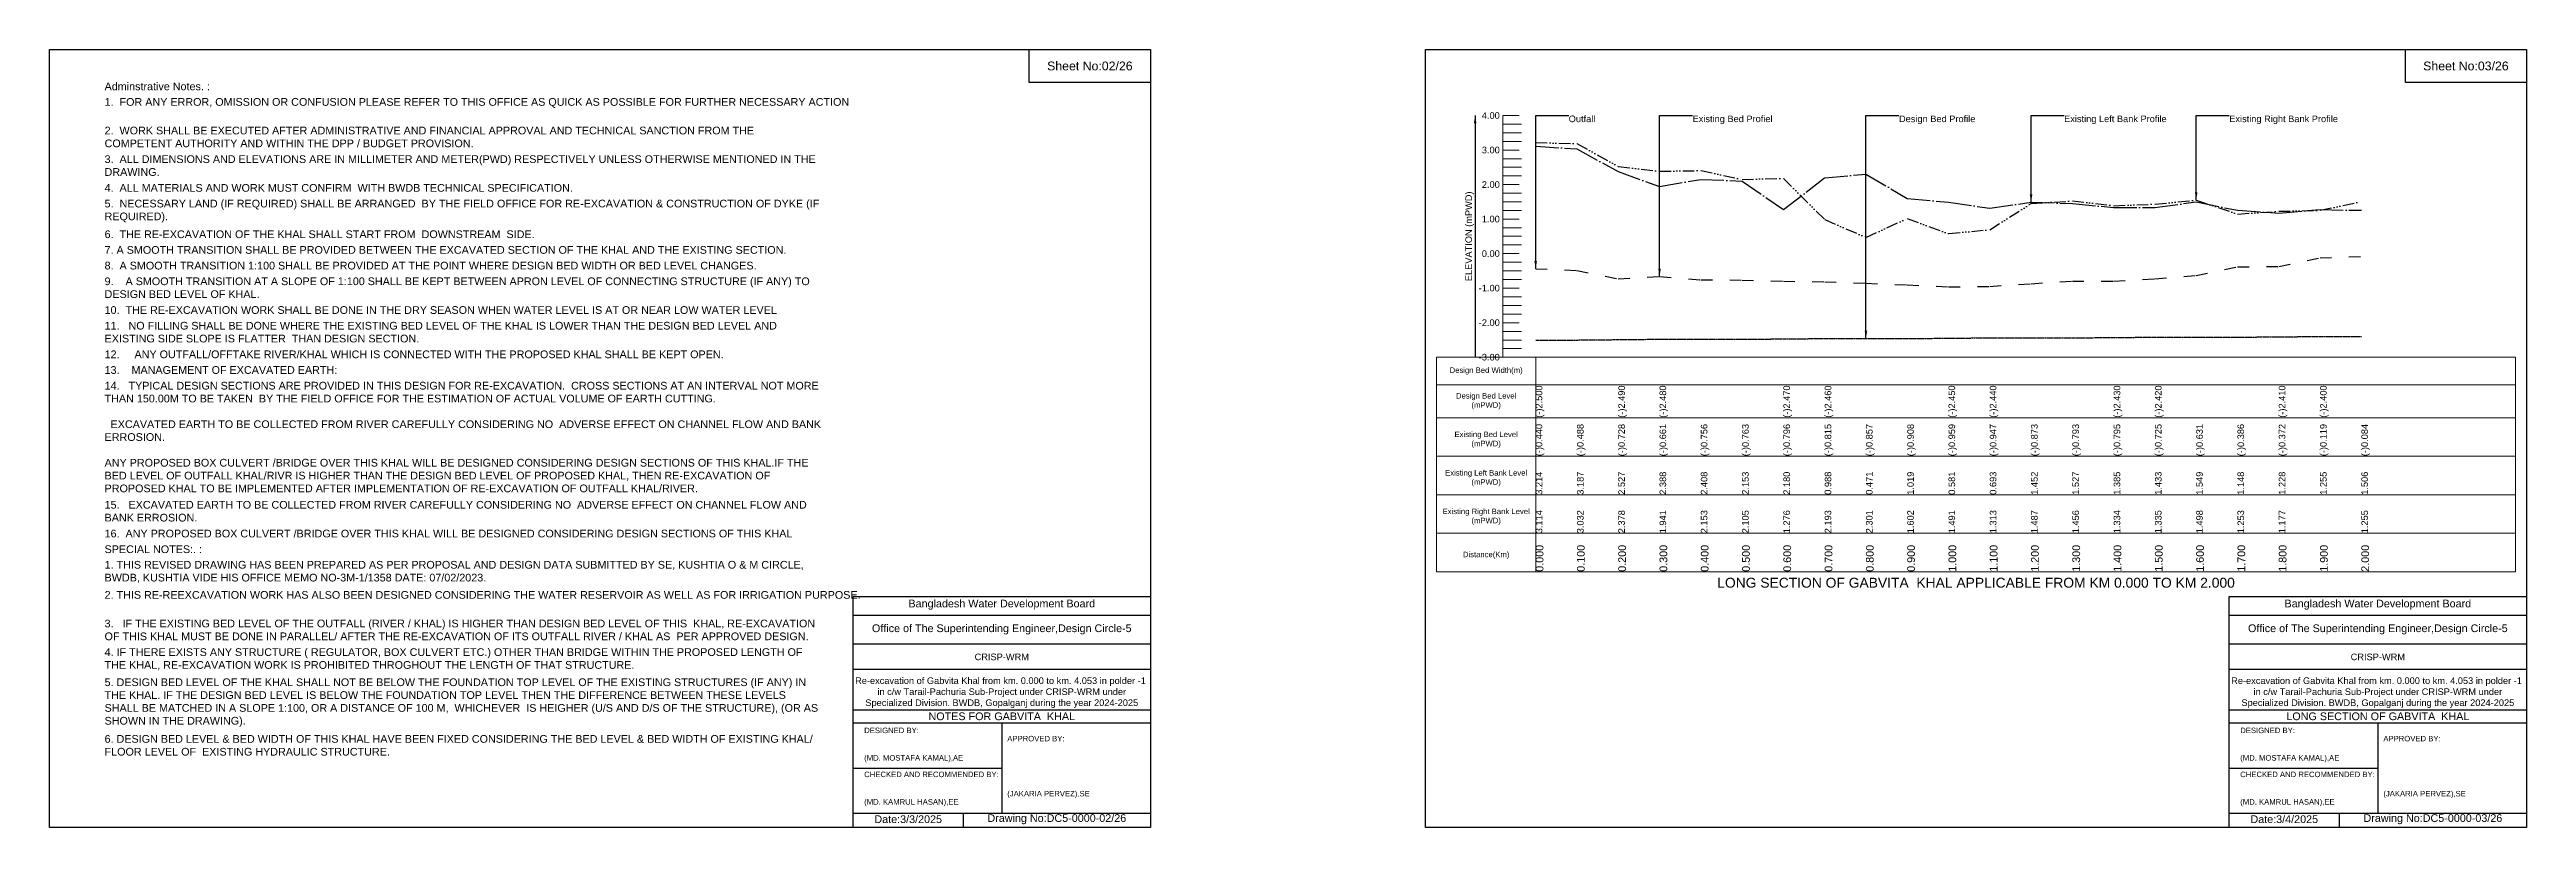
# Model space of a CAD drawing. Header units: feet. Extents: x 91000 to 358000, y -5687 to 0.
# Drawn here: x 110000 to 128000, y -5656 to 0 of the extents above; entities that cross this region are included whole.
import ezdxf

# ---------------------------------------------------------------- set-up
doc = ezdxf.new("R2010")
doc.units = ezdxf.units.FT
doc.header["$LTSCALE"] = 7
doc.header["$MEASUREMENT"] = 0
for name, pattern in [('ACAD_ISO03W100', [30, 12, -18]), ('ACAD_ISO04W100', [30, 24, -3, 0, -3]), ('ACAD_ISO14W100', [24, 12, -3, 0, -3, 0, -3, 0, -3]), ('CENTER', [2, 1.25, -0.25, 0.25, -0.25])]:
    doc.linetypes.add(name, pattern=pattern)
for name, color, linetype, lineweight in [('Design Bed Level Long Section', 7, 'CENTER', 25), ('Existing Bed Level for Long Section', 7, 'ACAD_ISO03W100', 25), ('Existing Left Bank of Long section', 7, 'ACAD_ISO04W100', 25), ('Existing Right Bank of Long Section', 7, 'ACAD_ISO14W100', 25), ('Long Section Border', 7, 'Continuous', 9), ('Long Section Labels', 7, 'Continuous', 9), ('Vscale for Long Section', 7, 'Continuous', 9)]:
    doc.layers.add(name, color=color, linetype=linetype, lineweight=lineweight)
doc.styles.get("Standard").update_dxf_attribs({"font": 'arial.ttf'})
doc.dimstyles.get("Standard").update_dxf_attribs({"dimtxt": 0.18, "dimasz": 0.18, "dimexe": 0.18, "dimexo": 0.0625, "dimgap": 0.09, "dimtad": 0, "dimtih": 1, "dimtoh": 1, "dimdec": 4, "dimzin": 0, "dimdsep": 46, "dimtxsty": 'Standard', "dimcen": 0.09, "dimadec": 0, "dimazin": 0, "dimtfac": 1, "dimtdec": 4, "dimtofl": 0, "dimtmove": 0, "dimatfit": 3, "dimfxl": 1, "dimtolj": 1, "dimtzin": 0, "dimarcsym": 0})

msp = doc.modelspace()

# ---------------------------------------------------------------- linework, layer by layer
for points in [[(110000, 0), (118000, 0), (118000, -5656), (110000, -5656)], [(117120, 0), (118000, 0), (118000, -240), (117120, -240)], [(120000, 0), (128000, 0), (128000, -5656), (120000, -5656)], [(127120, 0), (128000, 0), (128000, -240), (127120, -240)]]:
    msp.add_lwpolyline(points, close=True)
for points in [[(115840, -5656), (115840, -3976), (118000, -3976)], [(115840, -4112), (118000, -4112)], [(125840, -5656), (125840, -3976), (128000, -3976)], [(125840, -4112), (128000, -4112)], [(115840, -4320), (118000, -4320)], [(125840, -4320), (128000, -4320)], [(115840, -4504), (118000, -4504)], [(125840, -4504), (128000, -4504)], [(115840, -4800), (118000, -4800)], [(125840, -4800), (128000, -4800)], [(115840, -4896), (118000, -4896)], [(116920, -4896), (116920, -5552)], [(125840, -4896), (128000, -4896)], [(126920, -4896), (126920, -5552)], [(115840, -5224), (116920, -5224)], [(125840, -5224), (126920, -5224)], [(115840, -5552), (118000, -5552)], [(116640, -5552), (116640, -5656)], [(125840, -5552), (128000, -5552)], [(126640, -5552), (126640, -5656)]]:
    msp.add_lwpolyline(points)
at = {"layer": 'Design Bed Level Long Section'}
msp.add_lwpolyline([(120800, -2112), (121100, -2112), (121400, -2109), (121700, -2106), (122000, -2106), (122300, -2106), (122600, -2104), (122900, -2101), (123200, -2101), (123500, -2101), (123800, -2099), (124100, -2096), (124400, -2096), (124700, -2096), (125000, -2094), (125300, -2091), (125600, -2091), (125900, -2091), (126200, -2089), (126500, -2086), (126800, -2086)], dxfattribs=at)
at = {"layer": 'Existing Bed Level for Long Section'}
msp.add_lwpolyline([(120800, -1594), (121100, -1606), (121400, -1667), (121700, -1650), (122000, -1674), (122300, -1676), (122600, -1684), (122900, -1689), (123200, -1699), (123500, -1712), (123800, -1725), (124100, -1722), (124400, -1703), (124700, -1683), (125000, -1684), (125300, -1666), (125600, -1642), (125900, -1581), (126200, -1577), (126500, -1514), (126800, -1505)], dxfattribs=at)
at = {"layer": 'Existing Left Bank of Long section'}
msp.add_lwpolyline([(120800, -702), (121100, -723), (121400, -887), (121700, -997), (122000, -944), (122300, -956), (122600, -1164), (122900, -934), (123200, -906), (123500, -1082), (123800, -1110), (124100, -1154), (124400, -1111), (124700, -1119), (125000, -1149), (125300, -1149), (125600, -1108), (125900, -1169), (126200, -1189), (126500, -1164), (126800, -1169)], dxfattribs=at)
at = {"layer": 'Existing Right Bank of Long Section'}
msp.add_lwpolyline([(120800, -677), (121100, -684), (121400, -850), (121700, -885), (122000, -880), (122300, -944), (122600, -937), (122900, -1236), (123200, -1366), (123500, -1228), (123800, -1338), (124100, -1310), (124400, -1120), (124700, -1101), (125000, -1136), (125300, -1124), (125600, -1095), (125900, -1196), (126200, -1176), (126500, -1169), (126800, -1106)], dxfattribs=at)
at = {"layer": 'Long Section Border'}
msp.add_lwpolyline([(120080, -2237), (127920, -2237), (127920, -3797), (120080, -3797)], close=True, dxfattribs=at)
for points in [[(120800, -2237), (120800, -3797)], [(120080, -2437), (127920, -2437)], [(120080, -2677), (127920, -2677)], [(120080, -2957), (127920, -2957)], [(120080, -3237), (127920, -3237)], [(120080, -3517), (127920, -3517)]]:
    msp.add_lwpolyline(points, dxfattribs=at)
at = {"layer": 'Vscale for Long Section'}
for points in [[(120560, -2237), (120560, -1986), (120560, -1735), (120560, -1484), (120560, -1233), (120560, -982), (120560, -731), (120560, -480)], [(120560, -480), (120680, -480)], [(120560, -543), (120696, -543)], [(120560, -606), (120696, -606)], [(120560, -668), (120696, -668)], [(120560, -731), (120680, -731)], [(120560, -794), (120696, -794)], [(120560, -856), (120696, -856)], [(120560, -919), (120696, -919)], [(120560, -982), (120680, -982)], [(120560, -1045), (120696, -1045)], [(120560, -1108), (120696, -1108)], [(120560, -1170), (120696, -1170)], [(120560, -1233), (120680, -1233)], [(120560, -1296), (120696, -1296)], [(120560, -1358), (120696, -1358)], [(120560, -1421), (120696, -1421)], [(120560, -1484), (120680, -1484)], [(120560, -1547), (120696, -1547)], [(120560, -1610), (120696, -1610)], [(120560, -1672), (120696, -1672)], [(120560, -1735), (120680, -1735)], [(120560, -1798), (120696, -1798)], [(120560, -1860), (120696, -1860)], [(120560, -1923), (120696, -1923)], [(120560, -1986), (120680, -1986)], [(120560, -2049), (120696, -2049)], [(120560, -2112), (120696, -2112)], [(120560, -2174), (120696, -2174)], [(120560, -2237), (120680, -2237)]]:
    msp.add_lwpolyline(points, dxfattribs=at)

# ---------------------------------------------------------------- texts
at = {"attachment_point": 5}
for s, insert, char_height in [('Sheet No:02/26', (117560, -120), 64), ('Sheet No:03/26', (127560, -120), 64), ('Bangladesh Water Development Board', (116920, -4036), 56), ('Bangladesh Water Development Board', (126920, -4036), 56), ('Office of The Superintending Engineer,Design Circle-5', (116920, -4216), 56), ('Office of The Superintending Engineer,Design Circle-5', (126920, -4216), 56)]:
    msp.add_mtext(s, dxfattribs=dict(at, insert=insert, char_height=char_height))
for s, insert, char_height, width, attachment_point in [('Adminstrative Notes. :', (110400, -240), 56, 5200, 1), ('1.  FOR ANY ERROR, OMISSION OR CONFUSION PLEASE REFER TO THIS OFFICE AS QUICK AS POSSIBLE FOR FURTHER NECESSARY ACTION', (110400, -353), 56, 5200, 1), ('2.  WORK SHALL BE EXECUTED AFTER ADMINISTRATIVE AND FINANCIAL APPROVAL AND TECHNICAL SANCTION FROM THE COMPETENT AUTHORITY AND WITHIN THE DPP / BUDGET PROVISION. ', (110400, -561), 56, 5200, 1), ('3.  ALL DIMENSIONS AND ELEVATIONS ARE IN MILLIMETER AND METER(PWD) RESPECTIVELY UNLESS OTHERWISE MENTIONED IN THE DRAWING.', (110400, -769), 56, 5200, 1), ('4.  ALL MATERIALS AND WORK MUST CONFIRM  WITH BWDB TECHNICAL SPECIFICATION.', (110400, -978), 56, 5200, 1), ('5.  NECESSARY LAND (IF REQUIRED) SHALL BE ARRANGED  BY THE FIELD OFFICE FOR RE-EXCAVATION & CONSTRUCTION OF DYKE (IF REQUIRED).', (110400, -1092), 56, 5200, 1), ('6.  THE RE-EXCAVATION OF THE KHAL SHALL START FROM  DOWNSTREAM  SIDE.', (110400, -1315), 56, 5200, 1), ('7. A SMOOTH TRANSITION SHALL BE PROVIDED BETWEEN THE EXCAVATED SECTION OF THE KHAL AND THE EXISTING SECTION.', (110400, -1429), 56, 5200, 1), ('8.  A SMOOTH TRANSITION 1:100 SHALL BE PROVIDED AT THE POINT WHERE DESIGN BED WIDTH OR BED LEVEL CHANGES.', (110400, -1543), 56, 5200, 1), ('9.    A SMOOTH TRANSITION AT A SLOPE OF 1:100 SHALL BE KEPT BETWEEN APRON LEVEL OF CONNECTING STRUCTURE (IF ANY) TO DESIGN BED LEVEL OF KHAL.', (110400, -1657), 56, 5200, 1), ('10.  THE RE-EXCAVATION WORK SHALL BE DONE IN THE DRY SEASON WHEN WATER LEVEL IS AT OR NEAR LOW WATER LEVEL', (110400, -1866), 56, 5200, 1), ('11.   NO FILLING SHALL BE DONE WHERE THE EXISTING BED LEVEL OF THE KHAL IS LOWER THAN THE DESIGN BED LEVEL AND EXISTING SIDE SLOPE IS FLATTER  THAN DESIGN SECTION.', (110400, -1980), 56, 5200, 1), ('12.     ANY OUTFALL/OFFTAKE RIVER/KHAL WHICH IS CONNECTED WITH THE PROPOSED KHAL SHALL BE KEPT OPEN.', (110400, -2188), 56, 5200, 1), ('13.    MANAGEMENT OF EXCAVATED EARTH:', (110400, -2302), 56, 5200, 1), ('14.   TYPICAL DESIGN SECTIONS ARE PROVIDED IN THIS DESIGN FOR RE-EXCAVATION.  CROSS SECTIONS AT AN INTERVAL NOT MORE THAN 150.00M TO BE TAKEN  BY THE FIELD OFFICE FOR THE ESTIMATION OF ACTUAL VOLUME OF EARTH CUTTING. ^J^J  EXCAVATED EARTH TO BE COLLECTED FROM RIVER CAREFULLY CONSIDERING NO  ADVERSE EFFECT ON CHANNEL FLOW AND BANK ERROSION.^J^JANY PROPOSED BOX CULVERT /BRIDGE OVER THIS KHAL WILL BE DESIGNED CONSIDERING DESIGN SECTIONS OF THIS KHAL.IF THE BED LEVEL OF OUTFALL KHAL/RIVR IS HIGHER THAN THE DESIGN BED LEVEL OF PROPOSED KHAL, THEN RE-EXCAVATION OF PROPOSED KHAL TO BE IMPLEMENTED AFTER IMPLEMENTATION OF RE-EXCAVATION OF OUTFALL KHAL/RIVER.', (110400, -2416), 56, 5200, 1), ('15.   EXCAVATED EARTH TO BE COLLECTED FROM RIVER CAREFULLY CONSIDERING NO  ADVERSE EFFECT ON CHANNEL FLOW AND BANK ERROSION.', (110400, -3282), 56, 5200, 1), ('16.  ANY PROPOSED BOX CULVERT /BRIDGE OVER THIS KHAL WILL BE DESIGNED CONSIDERING DESIGN SECTIONS OF THIS KHAL', (110400, -3491), 56, 5200, 1), ('SPECIAL NOTES:. :', (110400, -3605), 56, 5200, 1), ('1. THIS REVISED DRAWING HAS BEEN PREPARED AS PER PROPOSAL AND DESIGN DATA SUBMITTED BY SE, KUSHTIA O & M CIRCLE, BWDB, KUSHTIA VIDE HIS OFFICE MEMO NO-3M-1/1358 DATE: 07/02/2023. ', (110400, -3718), 56, 5200, 1), ('2. THIS RE-REEXCAVATION WORK HAS ALSO BEEN DESIGNED CONSIDERING THE WATER RESERVOIR AS WELL AS FOR IRRIGATION PURPOSE.  ', (110400, -3937), 56, 5200, 1), ('3.   IF THE EXISTING BED LEVEL OF THE OUTFALL (RIVER / KHAL) IS HIGHER THAN DESIGN BED LEVEL OF THIS  KHAL, RE-EXCAVATION OF THIS KHAL MUST BE DONE IN PARALLEL/ AFTER THE RE-EXCAVATION OF ITS OUTFALL RIVER / KHAL AS  PER APPROVED DESIGN.^J', (110400, -4145), 56, 5200, 1), ('4. IF THERE EXISTS ANY STRUCTURE ( REGULATOR, BOX CULVERT ETC.) OTHER THAN BRIDGE WITHIN THE PROPOSED LENGTH OF THE KHAL, RE-EXCAVATION WORK IS PROHIBITED THROGHOUT THE LENGTH OF THAT STRUCTURE.', (110400, -4353), 56, 5200, 1), ('CRISP-WRM', (116920, -4416), 48, 2240, 5), ('CRISP-WRM', (126920, -4416), 48, 2240, 5), ('5. DESIGN BED LEVEL OF THE KHAL SHALL NOT BE BELOW THE FOUNDATION TOP LEVEL OF THE EXISTING STRUCTURES (IF ANY) IN THE KHAL. IF THE DESIGN BED LEVEL IS BELOW THE FOUNDATION TOP LEVEL THEN THE DIFFERENCE BETWEEN THESE LEVELS SHALL BE MATCHED IN A SLOPE 1:100, OR A DISTANCE OF 100 M,  WHICHEVER  IS HEIGHER (U/S AND D/S OF THE STRUCTURE), (OR AS SHOWN IN THE DRAWING).^J', (110400, -4572), 56, 5200, 1), ('Re-excavation of Gabvita Khal from km. 0.000 to km. 4.053 in polder -1  in c/w Tarail-Pachuria Sub-Project under CRISP-WRM under Specialized Division. BWDB, Gopalganj during the year 2024-2025', (116920, -4676), 48, 2160, 5), ('Re-excavation of Gabvita Khal from km. 0.000 to km. 4.053 in polder -1  in c/w Tarail-Pachuria Sub-Project under CRISP-WRM under Specialized Division. BWDB, Gopalganj during the year 2024-2025', (126920, -4676), 48, 2160, 5), ('NOTES FOR GABVITA  KHAL', (116920, -4848), 56, 2240, 5), ('LONG SECTION OF GABVITA  KHAL', (126920, -4848), 56, 2240, 5), ('6. DESIGN BED LEVEL & BED WIDTH OF THIS KHAL HAVE BEEN FIXED CONSIDERING THE BED LEVEL & BED WIDTH OF EXISTING KHAL/ FLOOR LEVEL OF  EXISTING HYDRAULIC STRUCTURE.^J', (110400, -4984), 56, 5200, 1), ('DESIGNED BY:^J^J^J(MD. MOSTAFA KAMAL),AE', (115920, -5056), 40, 1120, 4), ('APPROVED BY:^J^J^J^J^J^J(JAKARIA PERVEZ),SE', (116960, -5216), 40, 1120, 4), ('DESIGNED BY:^J^J^J(MD. MOSTAFA KAMAL),AE', (125920, -5056), 40, 1120, 4), ('APPROVED BY:^J^J^J^J^J^J(JAKARIA PERVEZ),SE', (126960, -5216), 40, 1120, 4), ('CHECKED AND RECOMMENDED BY:^J^J^J(MD. KAMRUL HASAN),EE', (115920, -5376), 40, 1120, 4), ('CHECKED AND RECOMMENDED BY:^J^J^J(MD. KAMRUL HASAN),EE', (125920, -5376), 40, 1120, 4), ('Date:3/3/2025 ', (116240, -5596), 56, 1120, 5), ('Drawing No:DC5-0000-02/26', (117320, -5596), 56, 1760, 5), ('Date:3/4/2025 ', (126240, -5596), 56, 1120, 5), ('Drawing No:DC5-0000-03/26', (127320, -5596), 56, 1760, 5)]:
    msp.add_mtext(s, dxfattribs=dict(insert=insert, char_height=char_height, width=width, attachment_point=attachment_point))
at = {"layer": 'Long Section Border', "attachment_point": 5}
for s, insert, char_height in [('Design Bed Width(m)', (120440, -2337), 40), ('Design Bed Level^J(mPWD)', (120440, -2557), 40), ('Existing Bed Level^J(mPWD)', (120440, -2837), 40), ('Existing Left Bank Level^J(mPWD)', (120440, -3117), 40), ('Existing Right Bank Level^J(mPWD)', (120440, -3397), 40), ('Distance(Km)', (120440, -3677), 40), ('LONG SECTION OF GABVITA  KHAL APPLICABLE FROM KM 0.000 TO KM 2.000', (124000, -3877), 72)]:
    msp.add_mtext(s, dxfattribs=dict(at, insert=insert, char_height=char_height))
at = {"layer": 'Long Section Labels', "char_height": 48, "attachment_point": 1}
for s, insert in [('Outfall', (121040, -480)), ('Existing Bed Profiel', (121940, -480)), ('Design Bed Profile', (123440, -480)), ('Existing Left Bank Profile', (124640, -480)), ('Existing Right Bank Profile', (125840, -480))]:
    msp.add_mtext(s, dxfattribs=dict(at, insert=insert))
at = {"layer": 'Vscale for Long Section', "char_height": 48, "attachment_point": 6}
for s, insert in [('4.00', (120539, -480)), ('3.00', (120539, -731)), ('2.00', (120539, -982)), ('1.00', (120539, -1233)), ('0.00', (120539, -1484)), ('-1.00', (120539, -1735)), ('-2.00', (120539, -1986)), ('-3.00', (120539, -2237))]:
    msp.add_mtext(s, dxfattribs=dict(at, insert=insert))
at = {"layer": 'Vscale for Long Section', "rotation": 90}
for s, insert, char_height, attachment_point in [('ELEVATION (mPWD)', (120320, -1358), 48, 5), ('(-)2.500', (120800, -2677), 48, 1), ('(-)2.500', (120800, -2677), 48, 1), ('(-)2.490', (121400, -2677), 48, 1), ('(-)2.480', (121700, -2677), 48, 1), ('(-)2.480', (121700, -2677), 48, 1), ('(-)2.480', (121700, -2677), 48, 1), ('(-)2.470', (122600, -2677), 48, 1), ('(-)2.460', (122900, -2677), 48, 1), ('(-)2.460', (122900, -2677), 48, 1), ('(-)2.460', (122900, -2677), 48, 1), ('(-)2.450', (123800, -2677), 48, 1), ('(-)2.440', (124100, -2677), 48, 1), ('(-)2.440', (124100, -2677), 48, 1), ('(-)2.440', (124100, -2677), 48, 1), ('(-)2.430', (125000, -2677), 48, 1), ('(-)2.420', (125300, -2677), 48, 1), ('(-)2.420', (125300, -2677), 48, 1), ('(-)2.420', (125300, -2677), 48, 1), ('(-)2.410', (126200, -2677), 48, 1), ('(-)2.400', (126500, -2677), 48, 1), ('(-)2.400', (126500, -2677), 48, 1), ('(-)0.440', (120800, -2957), 48, 1), ('(-)0.488', (121100, -2957), 48, 1), ('(-)0.728', (121400, -2957), 48, 1), ('(-)0.661', (121700, -2957), 48, 1), ('(-)0.756', (122000, -2957), 48, 1), ('(-)0.763', (122300, -2957), 48, 1), ('(-)0.796', (122600, -2957), 48, 1), ('(-)0.815', (122900, -2957), 48, 1), ('(-)0.857', (123200, -2957), 48, 1), ('(-)0.908', (123500, -2957), 48, 1), ('(-)0.959', (123800, -2957), 48, 1), ('(-)0.947', (124100, -2957), 48, 1), ('(-)0.873', (124400, -2957), 48, 1), ('(-)0.793', (124700, -2957), 48, 1), ('(-)0.795', (125000, -2957), 48, 1), ('(-)0.725', (125300, -2957), 48, 1), ('(-)0.631', (125600, -2957), 48, 1), ('(-)0.386', (125900, -2957), 48, 1), ('(-)0.372', (126200, -2957), 48, 1), ('(-)0.119', (126500, -2957), 48, 1), ('(-)0.084', (126800, -2957), 48, 1), ('3.214', (120800, -3237), 48, 1), ('3.187', (121100, -3237), 48, 1), ('2.527', (121400, -3237), 48, 1), ('2.388', (121700, -3237), 48, 1), ('2.408', (122000, -3237), 48, 1), ('2.153', (122300, -3237), 48, 1), ('2.180', (122600, -3237), 48, 1), ('0.988', (122900, -3237), 48, 1), ('0.471', (123200, -3237), 48, 1), ('1.019', (123500, -3237), 48, 1), ('0.581', (123800, -3237), 48, 1), ('0.693', (124100, -3237), 48, 1), ('1.452', (124400, -3237), 48, 1), ('1.527', (124700, -3237), 48, 1), ('1.385', (125000, -3237), 48, 1), ('1.433', (125300, -3237), 48, 1), ('1.549', (125600, -3237), 48, 1), ('1.148', (125900, -3237), 48, 1), ('1.228', (126200, -3237), 48, 1), ('1.255', (126500, -3237), 48, 1), ('1.506', (126800, -3237), 48, 1), ('3.114', (120800, -3517), 48, 1), ('3.032', (121100, -3517), 48, 1), ('2.378', (121400, -3517), 48, 1), ('1.941', (121700, -3517), 48, 1), ('2.153', (122000, -3517), 48, 1), ('2.105', (122300, -3517), 48, 1), ('1.276', (122600, -3517), 48, 1), ('1.276', (122600, -3517), 48, 1), ('2.193', (122900, -3517), 48, 1), ('2.301', (123200, -3517), 48, 1), ('1.602', (123500, -3517), 48, 1), ('1.491', (123800, -3517), 48, 1), ('1.313', (124100, -3517), 48, 1), ('1.487', (124400, -3517), 48, 1), ('1.456', (124700, -3517), 48, 1), ('1.334', (125000, -3517), 48, 1), ('1.335', (125300, -3517), 48, 1), ('1.498', (125600, -3517), 48, 1), ('1.253', (125900, -3517), 48, 1), ('1.177', (126200, -3517), 48, 1), ('1.255', (126800, -3517), 48, 1), ('0.000', (120800, -3797), 56, 1), ('0.100', (121100, -3797), 56, 1), ('0.200', (121400, -3797), 56, 1), ('0.300', (121700, -3797), 56, 1), ('0.400', (122000, -3797), 56, 1), ('0.500', (122300, -3797), 56, 1), ('0.600', (122600, -3797), 56, 1), ('0.700', (122900, -3797), 56, 1), ('0.800', (123200, -3797), 56, 1), ('0.900', (123500, -3797), 56, 1), ('1.000', (123800, -3797), 56, 1), ('1.100', (124100, -3797), 56, 1), ('1.200', (124400, -3797), 56, 1), ('1.300', (124700, -3797), 56, 1), ('1.400', (125000, -3797), 56, 1), ('1.500', (125300, -3797), 56, 1), ('1.600', (125600, -3797), 56, 1), ('1.700', (125900, -3797), 56, 1), ('1.800', (126200, -3797), 56, 1), ('1.900', (126500, -3797), 56, 1), ('2.000', (126800, -3797), 56, 1)]:
    msp.add_mtext(s, dxfattribs=dict(at, insert=insert, char_height=char_height, attachment_point=attachment_point))

# ---------------------------------------------------------------- leaders
at = {"layer": 'Long Section Labels', "annotation_type": 0, "has_hookline": 1, "hookline_direction": 0}
for points, text_width in [([(120800, -1594), (120800, -480), (121040, -480)], 186), ([(121700, -1650), (121700, -480), (121940, -480)], 571), ([(123200, -2101), (123200, -480), (123440, -480)], 547), ([(124400, -1111), (124400, -480), (124640, -480)], 737), ([(125600, -1095), (125600, -480), (125840, -480)], 782)]:
    msp.add_leader(points, dimstyle='Standard', override={"dimasz": 57.6}, dxfattribs=dict(at, text_width=text_width))
at = {"layer": 'Vscale for Long Section'}
msp.add_leader([(120360, -480), (120360, -2237)], dimstyle='Standard', override={"dimasz": 57.6}, dxfattribs=at)

doc.saveas('drawing.dxf')
